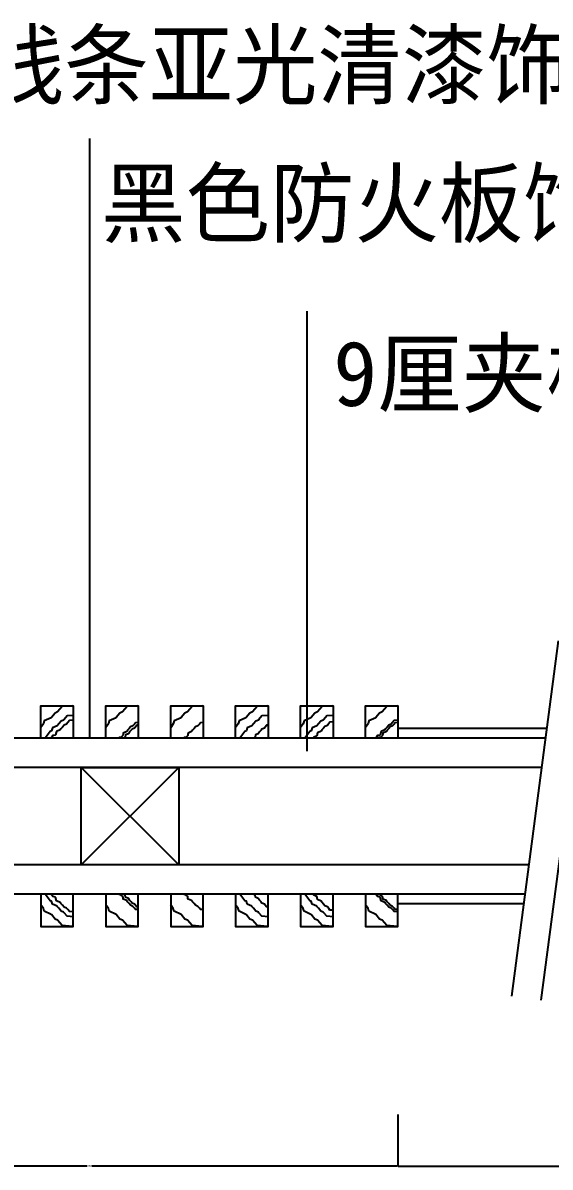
# Model space of a CAD drawing. Header units: metres. Extents: x 226 to 3527, y 156 to 4697.
# Drawn here: x 1247 to 1572, y 1067 to 1771 of the extents above; entities that cross this region are included whole.
import ezdxf

# ---------------------------------------------------------------- set-up
doc = ezdxf.new("R2010")
doc.units = ezdxf.units.M
for name, color, linetype in [('3', 3, 'Continuous'), ('4', 4, 'Continuous'), ('7', 7, 'Continuous'), ('BH', 3, 'Continuous'), ('DIM', 3, 'Continuous'), ('TEXT', 3, 'Continuous')]:
    doc.layers.add(name, color=color, linetype=linetype)
doc.dimstyles.get("Standard").update_dxf_attribs({"dimtxt": 2.5, "dimasz": 2.5, "dimexe": 1.25, "dimexo": 0.625, "dimtad": 1, "dimcen": 2.5, "dimazin": 3, "dimtfac": 1, "dimtmove": 0, "dimatfit": 3})

# ---------------------------------------------------------------- blocks, each defined once
blk = doc.blocks.new('*D25')
for p, q in [((1478.12, 1099.19), (1478.12, 1067.49)), ((1978.62, 1099.19), (1978.62, 1067.49)), ((1478.37, 1067.49), (1726.87, 1067.49)), ((1729.87, 1067.49), (1978.37, 1067.49))]:
    blk.add_line(p, q)
at = {"layer": 'Defpoints'}
for p in [(1478.12, 1099.19), (1978.62, 1099.19), (1478.12, 1067.49)]:
    blk.add_point(p, dxfattribs=at)
at = {"layer": 'DIM', "insert": (1728.37, 1067.49), "char_height": 1, "attachment_point": 5}
blk.add_mtext('305', dxfattribs=at)
blk = doc.blocks.new('*D26')
for p, q in [((1098.15, 1099.19), (1098.15, 1067.6)), ((1478.12, 1099.19), (1478.12, 1067.6)), ((1098.4, 1067.6), (1286.635, 1067.6)), ((1289.635, 1067.6), (1477.87, 1067.6))]:
    blk.add_line(p, q)
at = {"layer": 'Defpoints'}
for p in [(1098.15, 1099.19), (1478.12, 1099.19), (1098.15, 1067.6)]:
    blk.add_point(p, dxfattribs=at)
at = {"layer": 'DIM', "insert": (1288.135, 1067.6), "char_height": 1, "attachment_point": 5}
blk.add_mtext('190', dxfattribs=at)

msp = doc.modelspace()

# ---------------------------------------------------------------- hatches: boundary and pattern name
at = {"layer": '3'}
h = msp.add_hatch(dxfattribs=at)
h.set_pattern_fill('DOLMIT', scale=40)
h.paths.add_polyline_path([(767.26, 1330.99), (762.69, 1312.99), (1566.62, 1312.99), (1568.97, 1330.99)])
h.paths.add_polyline_path([(1556.4, 1234.99), (1558.76, 1252.99), (747.46, 1252.99), (742.89, 1234.99)])

# ---------------------------------------------------------------- linework, layer by layer
for p, q in [((1576.82, 1390.94), (1548.18, 1172.17)), ((1576.82, 1390.94), (1548.18, 1172.17)), ((1594.88, 1388.34), (1566.23, 1169.58))]:
    msp.add_line(p, q, dxfattribs=at)
at = {"layer": '4'}
for p, q in [((1569.76, 1336.99), (1478.12, 1336.99)), ((1278.15, 1330.99), (1258.15, 1330.99)), ((1318.15, 1330.99), (1298.15, 1330.99)), ((1358.15, 1330.99), (1338.15, 1330.99)), ((1398.15, 1330.99), (1378.15, 1330.99)), ((1438.15, 1330.99), (1418.15, 1330.99)), ((1478.12, 1330.99), (1458.12, 1330.99)), ((1278.15, 1234.99), (1258.15, 1234.99)), ((1318.15, 1234.99), (1298.15, 1234.99)), ((1358.15, 1234.99), (1338.15, 1234.99)), ((1398.15, 1234.99), (1378.15, 1234.99)), ((1438.15, 1234.99), (1418.15, 1234.99)), ((1478.12, 1234.99), (1458.12, 1234.99)), ((1478.12, 1234.99), (1458.12, 1234.99)), ((1555.62, 1228.99), (1478.12, 1228.99))]:
    msp.add_line(p, q, dxfattribs=at)
for points in [[(1258.15, 1330.99), (1258.15, 1350.99), (1278.15, 1350.99), (1278.15, 1330.99)], [(1298.15, 1330.99), (1298.15, 1350.99), (1318.15, 1350.99), (1318.15, 1330.99)], [(1338.15, 1330.99), (1338.15, 1350.99), (1358.15, 1350.99), (1358.15, 1330.99)], [(1378.15, 1330.99), (1378.15, 1350.99), (1398.15, 1350.99), (1398.15, 1330.99)], [(1418.15, 1330.99), (1418.15, 1350.99), (1438.15, 1350.99), (1438.15, 1330.99)], [(1458.12, 1330.99), (1458.12, 1350.99), (1478.12, 1350.99), (1478.12, 1330.99)], [(1258.15, 1234.99), (1258.15, 1214.99), (1278.15, 1214.99), (1278.15, 1234.99)], [(1298.15, 1234.99), (1298.15, 1214.99), (1318.15, 1214.99), (1318.15, 1234.99)], [(1338.15, 1234.99), (1338.15, 1214.99), (1358.15, 1214.99), (1358.15, 1234.99)], [(1378.15, 1234.99), (1378.15, 1214.99), (1398.15, 1214.99), (1398.15, 1234.99)], [(1418.15, 1234.99), (1418.15, 1214.99), (1438.15, 1214.99), (1438.15, 1234.99)], [(1458.12, 1234.99), (1458.12, 1214.99), (1478.12, 1214.99), (1478.12, 1234.99)]]:
    msp.add_lwpolyline(points, dxfattribs=at)
msp.add_lwpolyline([(1343.06, 1252.99), (1283.06, 1252.99), (1283.06, 1312.99), (1343.06, 1312.99)], close=True, dxfattribs=at)
at = {"layer": '7'}
for p, q in [((1568.97, 1330.99), (767.26, 1330.99)), ((1566.62, 1312.99), (762.69, 1312.99)), ((1558.76, 1252.99), (747.46, 1252.99)), ((1556.4, 1234.99), (742.89, 1234.99))]:
    msp.add_line(p, q, dxfattribs=at)
at = {"layer": 'BH'}
for p, q in [((1283.06, 1252.99), (1343.06, 1312.99)), ((1283.06, 1312.99), (1343.06, 1252.99))]:
    msp.add_line(p, q, dxfattribs=at)
for points in [[(1277.62, 1350.98), (1271.39, 1350.43), (1268.49, 1347.13), (1266.9, 1346.44), (1264.65, 1343.64), (1264.51, 1343.48), (1260.27, 1341.57), (1259.77, 1339.81), (1258.15, 1337.55)], [(1317.62, 1350.98), (1311.39, 1350.43), (1308.49, 1347.13), (1306.9, 1346.44), (1304.65, 1343.64), (1304.51, 1343.48), (1300.27, 1341.57), (1299.77, 1339.81), (1298.15, 1337.55)], [(1357.62, 1350.98), (1351.39, 1350.43), (1348.49, 1347.13), (1346.9, 1346.44), (1344.65, 1343.64), (1344.51, 1343.48), (1340.27, 1341.57), (1339.77, 1339.81), (1338.15, 1337.55)], [(1397.62, 1350.98), (1391.39, 1350.43), (1388.49, 1347.13), (1386.9, 1346.44), (1384.65, 1343.64), (1384.51, 1343.48), (1380.27, 1341.57), (1379.77, 1339.81), (1378.15, 1337.55)], [(1437.62, 1350.98), (1431.39, 1350.43), (1428.49, 1347.13), (1426.9, 1346.44), (1424.65, 1343.64), (1424.51, 1343.48), (1420.27, 1341.57), (1419.77, 1339.81), (1418.15, 1337.55)], [(1477.59, 1350.98), (1471.36, 1350.43), (1468.46, 1347.13), (1466.87, 1346.44), (1464.62, 1343.64), (1464.48, 1343.48), (1460.24, 1341.57), (1459.74, 1339.81), (1458.12, 1337.55)], [(1278.15, 1345.01), (1274.31, 1344.67), (1272.44, 1342.53), (1272.15, 1342.17), (1270.64, 1341.52), (1269.23, 1339.75), (1268.18, 1338.59), (1268.14, 1338.53), (1265.27, 1337.25), (1264.75, 1335.41), (1263.81, 1335.15), (1260.84, 1330.99)], [(1278.06, 1341.99), (1275.78, 1341.79), (1274.74, 1340.6), (1274.02, 1339.71), (1272.51, 1339.06), (1271.51, 1337.81), (1270.52, 1336.71), (1270.11, 1336.13), (1267.78, 1335.08), (1267.41, 1333.81), (1267.34, 1333.25), (1266.94, 1332.89), (1265.63, 1332.54), (1264.53, 1330.99)], [(1318.19, 1340.59), (1316.46, 1340.44), (1315.82, 1339.71), (1314.9, 1338.56), (1313.39, 1337.91), (1312.58, 1336.9), (1311.62, 1335.83), (1311.03, 1335.01), (1308.94, 1334.07), (1308.79, 1333.52), (1308.66, 1332.54), (1307.62, 1331.63), (1306.48, 1331.32), (1306.25, 1330.99)], [(1318.33, 1339), (1317.24, 1338.9), (1317.04, 1338.68), (1315.9, 1337.24), (1314.39, 1336.6), (1313.8, 1335.87), (1312.87, 1334.83), (1312.08, 1333.73), (1310.33, 1332.94), (1310.18, 1331.74), (1309.32, 1330.99)], [(1358.19, 1340.59), (1356.46, 1340.44), (1355.82, 1339.71), (1354.9, 1338.56), (1353.39, 1337.91), (1352.58, 1336.9), (1351.62, 1335.83), (1351.03, 1335.01), (1348.94, 1334.07), (1348.79, 1333.52), (1348.66, 1332.54), (1347.62, 1331.63), (1346.48, 1331.32), (1346.25, 1330.99)], [(1398.15, 1345.01), (1394.31, 1344.67), (1392.44, 1342.53), (1392.15, 1342.17), (1390.64, 1341.52), (1389.23, 1339.75), (1388.18, 1338.59), (1388.14, 1338.53), (1385.27, 1337.25), (1384.75, 1335.41), (1383.81, 1335.15), (1380.84, 1330.99)], [(1398.33, 1339), (1397.24, 1338.9), (1397.04, 1338.68), (1395.9, 1337.24), (1394.39, 1336.6), (1393.8, 1335.87), (1392.87, 1334.83), (1392.08, 1333.73), (1390.33, 1332.94), (1390.18, 1331.74), (1389.32, 1330.99)], [(1438.15, 1345.01), (1434.31, 1344.67), (1432.44, 1342.53), (1432.15, 1342.17), (1430.64, 1341.52), (1429.23, 1339.75), (1428.18, 1338.59), (1428.14, 1338.53), (1425.27, 1337.25), (1424.75, 1335.41), (1423.81, 1335.15), (1420.84, 1330.99)], [(1438.15, 1340.99), (1436.26, 1340.82), (1435.51, 1339.96), (1435.51, 1339.96), (1434.65, 1338.88), (1434.65, 1338.88), (1433.14, 1338.24), (1433.14, 1338.24), (1432.28, 1337.16), (1432.28, 1337.16), (1431.3, 1336.08), (1431.3, 1336.08), (1430.77, 1335.33), (1430.77, 1335.33), (1428.61, 1334.36), (1428.61, 1334.36), (1428.39, 1333.61), (1428.39, 1333.61), (1428.29, 1332.74), (1427.42, 1331.99), (1426.24, 1331.67), (1425.75, 1330.99)], [(1478.03, 1341.99), (1475.75, 1341.79), (1474.71, 1340.6), (1473.99, 1339.71), (1472.48, 1339.06), (1471.48, 1337.81), (1470.49, 1336.71), (1470.08, 1336.13), (1467.75, 1335.08), (1467.38, 1333.81), (1467.31, 1333.25), (1466.91, 1332.89), (1465.6, 1332.54), (1464.5, 1330.99)], [(1478.16, 1340.59), (1476.43, 1340.44), (1475.79, 1339.71), (1474.87, 1338.56), (1473.36, 1337.91), (1472.55, 1336.9), (1471.59, 1335.83), (1471, 1335.01), (1468.91, 1334.07), (1468.76, 1333.52), (1468.63, 1332.54), (1467.59, 1331.63), (1466.45, 1331.32), (1466.22, 1330.99)], [(1278.15, 1220.98), (1274.31, 1221.31), (1272.44, 1223.45), (1272.15, 1223.81), (1270.64, 1224.46), (1269.23, 1226.23), (1268.18, 1227.39), (1268.14, 1227.45), (1265.27, 1228.74), (1264.75, 1230.58), (1263.81, 1230.83), (1260.84, 1234.99)], [(1278.06, 1223.99), (1275.78, 1224.2), (1274.74, 1225.38), (1274.02, 1226.28), (1272.51, 1226.92), (1271.51, 1228.17), (1270.52, 1229.27), (1270.11, 1229.85), (1267.78, 1230.9), (1267.41, 1232.18), (1267.34, 1232.74), (1266.94, 1233.09), (1265.63, 1233.44), (1264.53, 1234.99)], [(1318.19, 1225.39), (1316.46, 1225.54), (1315.82, 1226.28), (1314.9, 1227.42), (1313.39, 1228.07), (1312.58, 1229.08), (1311.62, 1230.15), (1311.03, 1230.97), (1308.94, 1231.91), (1308.79, 1232.46), (1308.66, 1233.44), (1307.62, 1234.35), (1306.48, 1234.66), (1306.25, 1234.99)], [(1318.33, 1226.98), (1317.24, 1227.08), (1317.04, 1227.3), (1315.9, 1228.74), (1314.39, 1229.38), (1313.8, 1230.12), (1312.87, 1231.15), (1312.08, 1232.25), (1310.33, 1233.04), (1310.18, 1234.24), (1309.32, 1234.99)], [(1358.19, 1225.39), (1356.46, 1225.54), (1355.82, 1226.28), (1354.9, 1227.42), (1353.39, 1228.07), (1352.58, 1229.08), (1351.62, 1230.15), (1351.03, 1230.97), (1348.94, 1231.91), (1348.79, 1232.46), (1348.66, 1233.44), (1347.62, 1234.35), (1346.48, 1234.66), (1346.25, 1234.99)], [(1398.15, 1220.98), (1394.31, 1221.31), (1392.44, 1223.45), (1392.15, 1223.81), (1390.64, 1224.46), (1389.23, 1226.23), (1388.18, 1227.39), (1388.14, 1227.45), (1385.27, 1228.74), (1384.75, 1230.58), (1383.81, 1230.83), (1380.84, 1234.99)], [(1398.33, 1226.98), (1397.24, 1227.08), (1397.04, 1227.3), (1395.9, 1228.74), (1394.39, 1229.38), (1393.8, 1230.12), (1392.87, 1231.15), (1392.08, 1232.25), (1390.33, 1233.04), (1390.18, 1234.24), (1389.32, 1234.99)], [(1438.15, 1220.98), (1434.31, 1221.31), (1432.44, 1223.45), (1432.15, 1223.81), (1430.64, 1224.46), (1429.23, 1226.23), (1428.18, 1227.39), (1428.14, 1227.45), (1425.27, 1228.74), (1424.75, 1230.58), (1423.81, 1230.83), (1420.84, 1234.99)], [(1438.15, 1224.99), (1436.26, 1225.16), (1435.51, 1226.02), (1435.51, 1226.02), (1434.65, 1227.1), (1434.65, 1227.1), (1433.14, 1227.74), (1433.14, 1227.74), (1432.28, 1228.82), (1432.28, 1228.82), (1431.3, 1229.9), (1431.3, 1229.9), (1430.77, 1230.65), (1430.77, 1230.65), (1428.61, 1231.62), (1428.61, 1231.62), (1428.39, 1232.38), (1428.39, 1232.38), (1428.29, 1233.24), (1427.42, 1233.99), (1426.24, 1234.32), (1425.75, 1234.99)], [(1478.03, 1223.99), (1475.75, 1224.2), (1474.71, 1225.38), (1473.99, 1226.28), (1472.48, 1226.92), (1471.48, 1228.17), (1470.49, 1229.27), (1470.08, 1229.85), (1467.75, 1230.9), (1467.38, 1232.18), (1467.31, 1232.74), (1466.91, 1233.09), (1465.6, 1233.44), (1464.5, 1234.99)], [(1478.16, 1225.39), (1476.43, 1225.54), (1475.79, 1226.28), (1474.87, 1227.42), (1473.36, 1228.07), (1472.55, 1229.08), (1471.59, 1230.15), (1471, 1230.97), (1468.91, 1231.91), (1468.76, 1232.46), (1468.63, 1233.44), (1467.59, 1234.35), (1466.45, 1234.66), (1466.22, 1234.99)], [(1277.62, 1215), (1271.39, 1215.55), (1268.49, 1218.85), (1266.9, 1219.54), (1264.65, 1222.34), (1264.51, 1222.5), (1260.27, 1224.41), (1259.77, 1226.17), (1258.15, 1228.43)], [(1317.62, 1215), (1311.39, 1215.55), (1308.49, 1218.85), (1306.9, 1219.54), (1304.65, 1222.34), (1304.51, 1222.5), (1300.27, 1224.41), (1299.77, 1226.17), (1298.15, 1228.43)], [(1357.62, 1215), (1351.39, 1215.55), (1348.49, 1218.85), (1346.9, 1219.54), (1344.65, 1222.34), (1344.51, 1222.5), (1340.27, 1224.41), (1339.77, 1226.17), (1338.15, 1228.43)], [(1397.62, 1215), (1391.39, 1215.55), (1388.49, 1218.85), (1386.9, 1219.54), (1384.65, 1222.34), (1384.51, 1222.5), (1380.27, 1224.41), (1379.77, 1226.17), (1378.15, 1228.43)], [(1437.62, 1215), (1431.39, 1215.55), (1428.49, 1218.85), (1426.9, 1219.54), (1424.65, 1222.34), (1424.51, 1222.5), (1420.27, 1224.41), (1419.77, 1226.17), (1418.15, 1228.43)], [(1477.59, 1215), (1471.36, 1215.55), (1468.46, 1218.85), (1466.87, 1219.54), (1464.62, 1222.34), (1464.48, 1222.5), (1460.24, 1224.41), (1459.74, 1226.17), (1458.12, 1228.43)]]:
    msp.add_lwpolyline(points, dxfattribs=at)

# ---------------------------------------------------------------- texts
at = {"layer": 'TEXT', "char_height": 40, "attachment_point": 1}
for s, insert in [('柚木线条亚光清漆饰面', (1116.64, 1765.53)), ('黑色防火板饰面', (1295.29, 1680.45)), ('9厘夹板', (1438.22, 1575.6))]:
    msp.add_mtext(s, dxfattribs=dict(at, insert=insert))

# ---------------------------------------------------------------- dimensions: what is measured, and where the dimension line sits
at = {"layer": 'DIM'}
for base, p1, p2, text, picture, middle in [((1098.15, 1067.6), (1098.15, 1099.19), (1478.12, 1099.19), '190', '*D26', (1288.135, 1067.6)), ((1478.12, 1067.49), (1478.12, 1099.19), (1978.62, 1099.19), '305', '*D25', (1728.37, 1067.49))]:
    dim = msp.add_linear_dim(base=base, p1=p1, p2=p2, text=text, dimstyle='Standard', dxfattribs=at)
    dim.commit()
    dim.dimension.update_dxf_attribs({"geometry": picture, "text_midpoint": middle})

# ---------------------------------------------------------------- leaders
at = {"layer": 'BH'}
for points in [[(1288.33, 1331.49), (1288.33, 1700.29)], [(1422.27, 1322.92), (1422.27, 1593.94)]]:
    msp.add_leader(points, dimstyle='Standard', dxfattribs=at)

doc.saveas('drawing.dxf')
